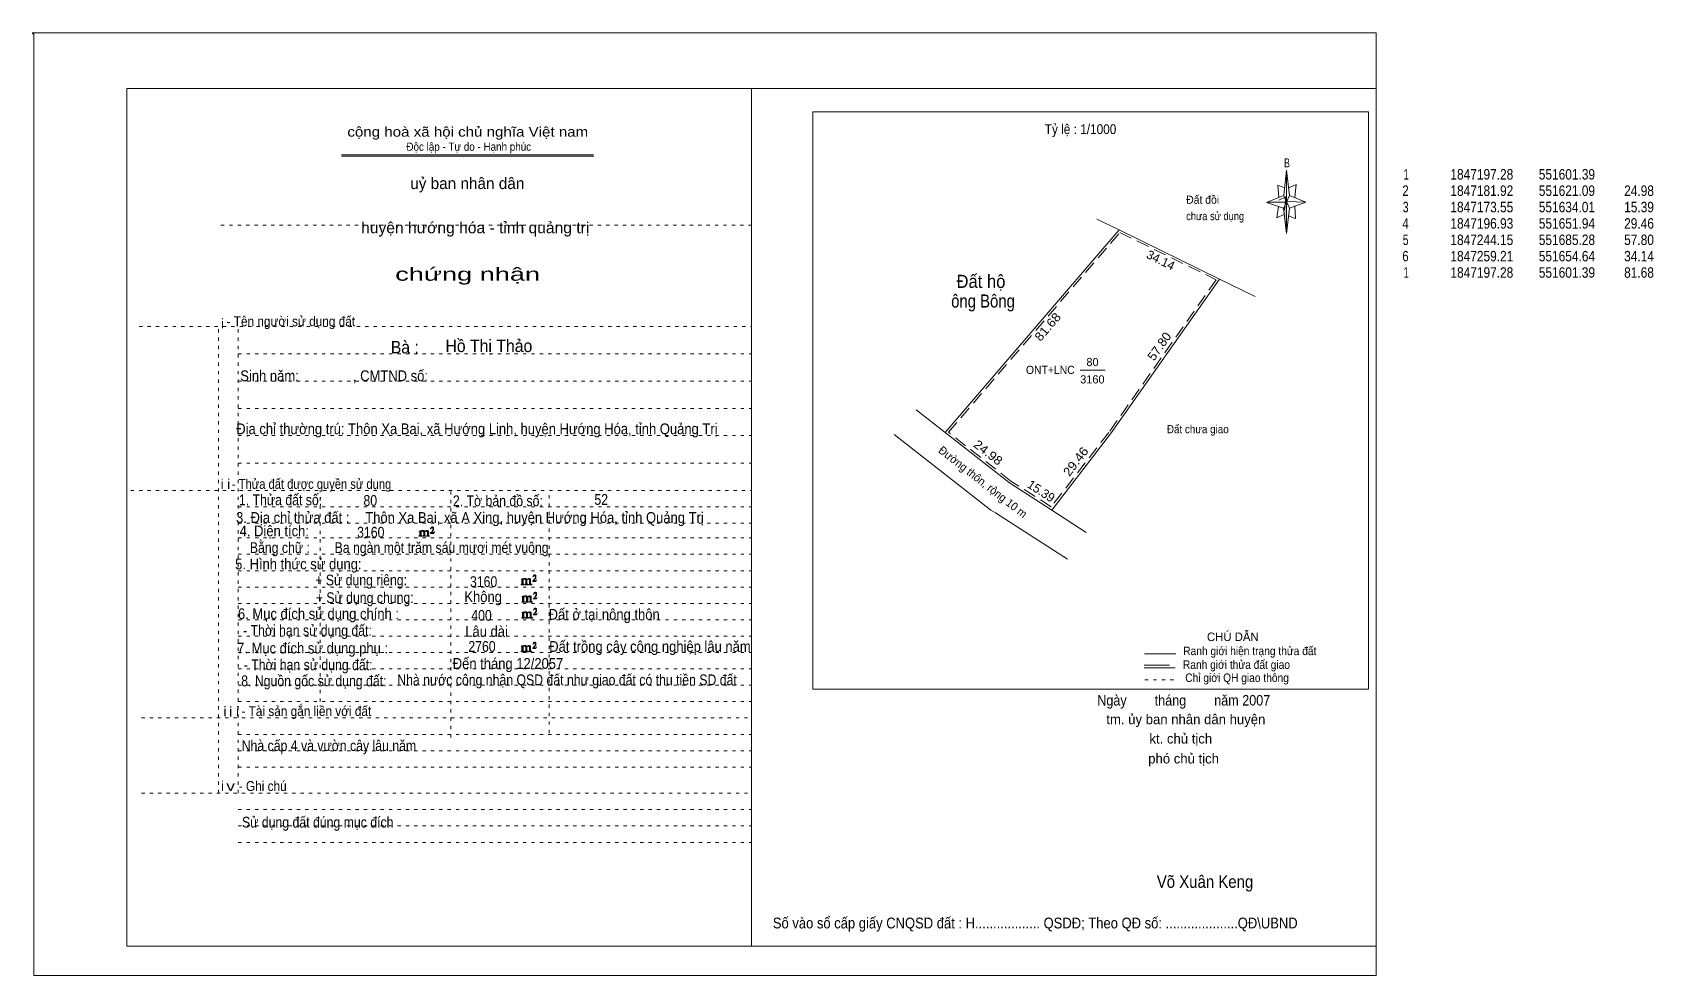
# Model space of a CAD drawing. Header units: centimetres. Extents: x -1.6 to 48, y -3.3 to 25.5.
import ezdxf
from ezdxf.enums import TextEntityAlignment as Align

# ---------------------------------------------------------------- set-up
doc = ezdxf.new("R2010")
doc.units = ezdxf.units.CM
doc.header["$LTSCALE"] = 0.13
for name, pattern in [('DOTTED', [1.5, 0.3, -1.2]), ('LONG_DASHED', [7.5, 6, -1.5]), ('MEDIUM_DASHED', [4.5, 3, -1.5])]:
    doc.linetypes.add(name, pattern=pattern)
for name, color, linetype, lineweight in [('1', 7, 'DOTTED', 13), ('10', 7, 'Continuous', 13), ('13', 7, 'Continuous', 13), ('4', 7, 'Continuous', 13), ('5', 7, 'Continuous', 13), ('50', 7, 'Continuous', 13)]:
    doc.layers.add(name, color=color, linetype=linetype, lineweight=lineweight)
doc.layers.add('25', color=7, linetype='Continuous')
doc.layers.add('30', color=7, linetype='Continuous')

msp = doc.modelspace()

# ---------------------------------------------------------------- hatches: boundary and pattern name
at = {"layer": '5'}
msp.add_hatch(color=256, dxfattribs=at).paths.add_polyline_path([(36.77, 20.31), (36.77, 19.35), (36.67, 20.13)])
at = {"layer": '50'}
for points in [[(10.27, 10.13), (10.27, 10.12), (10.27, 10.11), (10.25, 10.11), (10.24, 10.11), (10.24, 10.1), (10.33, 10.1), (10.33, 10.11), (10.32, 10.11), (10.31, 10.11), (10.31, 10.12), (10.31, 10.13), (10.31, 10.24), (10.31, 10.25), (10.32, 10.26), (10.34, 10.26), (10.35, 10.26), (10.36, 10.26), (10.37, 10.25), (10.39, 10.22), (10.39, 10.13), (10.37, 10.12), (10.37, 10.11), (10.36, 10.11), (10.35, 10.11), (10.35, 10.1), (10.44, 10.1), (10.44, 10.11), (10.43, 10.11), (10.42, 10.11), (10.42, 10.12), (10.42, 10.13), (10.42, 10.24), (10.44, 10.26), (10.45, 10.26), (10.46, 10.26), (10.49, 10.26), (10.49, 10.25), (10.5, 10.24), (10.5, 10.22), (10.5, 10.13), (10.5, 10.12), (10.49, 10.11), (10.49, 10.11), (10.47, 10.11), (10.47, 10.1), (10.56, 10.1), (10.56, 10.11), (10.55, 10.11), (10.54, 10.11), (10.53, 10.12), (10.53, 10.13), (10.53, 10.2), (10.53, 10.25), (10.53, 10.26), (10.52, 10.27), (10.5, 10.28), (10.47, 10.28), (10.46, 10.28), (10.44, 10.27), (10.41, 10.25), (10.41, 10.26), (10.4, 10.28), (10.39, 10.28), (10.37, 10.28), (10.35, 10.28), (10.34, 10.28), (10.32, 10.26), (10.31, 10.26), (10.31, 10.25), (10.31, 10.25), (10.31, 10.26), (10.31, 10.28), (10.24, 10.26), (10.24, 10.26), (10.25, 10.26), (10.27, 10.25), (10.27, 10.24), (10.27, 10.23)], [(10.69, 10.19), (10.72, 10.24), (10.72, 10.24), (10.71, 10.22), (10.69, 10.22), (10.68, 10.22), (10.63, 10.22), (10.66, 10.26), (10.67, 10.27), (10.69, 10.28), (10.69, 10.3), (10.69, 10.32), (10.69, 10.34), (10.69, 10.35), (10.69, 10.37), (10.68, 10.38), (10.67, 10.38), (10.66, 10.39), (10.65, 10.39), (10.63, 10.38), (10.63, 10.38), (10.62, 10.37), (10.61, 10.35), (10.59, 10.33), (10.61, 10.33), (10.61, 10.35), (10.62, 10.35), (10.63, 10.36), (10.65, 10.36), (10.66, 10.36), (10.67, 10.35), (10.68, 10.35), (10.68, 10.32), (10.68, 10.3), (10.66, 10.28), (10.66, 10.26), (10.65, 10.25), (10.59, 10.2), (10.59, 10.19)], [(13.39, 8.66), (13.39, 8.65), (13.39, 8.64), (13.38, 8.64), (13.37, 8.64), (13.37, 8.62), (13.45, 8.62), (13.45, 8.64), (13.44, 8.64), (13.43, 8.64), (13.43, 8.65), (13.43, 8.66), (13.43, 8.77), (13.43, 8.78), (13.44, 8.79), (13.47, 8.79), (13.48, 8.79), (13.49, 8.79), (13.5, 8.78), (13.51, 8.74), (13.51, 8.66), (13.5, 8.65), (13.5, 8.64), (13.49, 8.64), (13.48, 8.64), (13.48, 8.62), (13.57, 8.62), (13.57, 8.64), (13.55, 8.64), (13.54, 8.64), (13.54, 8.65), (13.54, 8.66), (13.54, 8.77), (13.57, 8.79), (13.58, 8.79), (13.59, 8.79), (13.61, 8.79), (13.61, 8.78), (13.62, 8.77), (13.62, 8.74), (13.62, 8.66), (13.62, 8.65), (13.61, 8.64), (13.61, 8.64), (13.6, 8.64), (13.6, 8.62), (13.69, 8.62), (13.69, 8.64), (13.67, 8.64), (13.66, 8.64), (13.65, 8.65), (13.65, 8.66), (13.65, 8.73), (13.65, 8.78), (13.65, 8.79), (13.64, 8.8), (13.62, 8.81), (13.6, 8.81), (13.59, 8.81), (13.57, 8.8), (13.53, 8.78), (13.53, 8.79), (13.52, 8.81), (13.51, 8.81), (13.5, 8.81), (13.48, 8.81), (13.47, 8.81), (13.44, 8.79), (13.43, 8.79), (13.43, 8.78), (13.43, 8.78), (13.43, 8.79), (13.43, 8.81), (13.37, 8.79), (13.37, 8.79), (13.38, 8.79), (13.39, 8.78), (13.39, 8.77), (13.39, 8.76)], [(13.82, 8.72), (13.84, 8.77), (13.84, 8.77), (13.83, 8.74), (13.82, 8.74), (13.81, 8.74), (13.75, 8.74), (13.79, 8.79), (13.8, 8.8), (13.82, 8.81), (13.82, 8.83), (13.82, 8.84), (13.82, 8.87), (13.82, 8.88), (13.82, 8.9), (13.81, 8.91), (13.8, 8.91), (13.79, 8.92), (13.77, 8.92), (13.75, 8.91), (13.75, 8.91), (13.74, 8.9), (13.73, 8.88), (13.72, 8.86), (13.73, 8.86), (13.73, 8.88), (13.74, 8.88), (13.75, 8.89), (13.77, 8.89), (13.79, 8.89), (13.8, 8.88), (13.81, 8.88), (13.81, 8.84), (13.81, 8.83), (13.79, 8.81), (13.79, 8.79), (13.77, 8.78), (13.72, 8.73), (13.72, 8.72)], [(13.41, 8.12), (13.41, 8.11), (13.41, 8.1), (13.4, 8.1), (13.39, 8.1), (13.39, 8.09), (13.48, 8.09), (13.48, 8.1), (13.47, 8.1), (13.45, 8.1), (13.45, 8.11), (13.45, 8.12), (13.45, 8.23), (13.45, 8.24), (13.47, 8.26), (13.49, 8.26), (13.5, 8.26), (13.51, 8.26), (13.52, 8.24), (13.53, 8.21), (13.53, 8.12), (13.52, 8.11), (13.52, 8.1), (13.51, 8.1), (13.5, 8.1), (13.5, 8.09), (13.59, 8.09), (13.59, 8.1), (13.58, 8.1), (13.57, 8.1), (13.57, 8.11), (13.57, 8.12), (13.57, 8.23), (13.59, 8.26), (13.6, 8.26), (13.61, 8.26), (13.63, 8.26), (13.63, 8.24), (13.64, 8.23), (13.64, 8.21), (13.64, 8.12), (13.64, 8.11), (13.63, 8.1), (13.63, 8.1), (13.62, 8.1), (13.62, 8.09), (13.71, 8.09), (13.71, 8.1), (13.7, 8.1), (13.69, 8.1), (13.67, 8.11), (13.67, 8.12), (13.67, 8.2), (13.67, 8.24), (13.67, 8.26), (13.66, 8.27), (13.64, 8.28), (13.62, 8.28), (13.61, 8.28), (13.59, 8.27), (13.55, 8.24), (13.55, 8.26), (13.54, 8.28), (13.53, 8.28), (13.52, 8.28), (13.5, 8.28), (13.49, 8.28), (13.47, 8.26), (13.45, 8.26), (13.45, 8.24), (13.45, 8.24), (13.45, 8.26), (13.45, 8.28), (13.39, 8.26), (13.39, 8.26), (13.4, 8.26), (13.41, 8.24), (13.41, 8.23), (13.41, 8.22)], [(13.84, 8.19), (13.86, 8.23), (13.86, 8.23), (13.85, 8.21), (13.84, 8.21), (13.83, 8.21), (13.77, 8.21), (13.81, 8.26), (13.82, 8.27), (13.84, 8.28), (13.84, 8.3), (13.84, 8.31), (13.84, 8.33), (13.84, 8.34), (13.84, 8.37), (13.83, 8.38), (13.82, 8.38), (13.81, 8.39), (13.8, 8.39), (13.77, 8.38), (13.77, 8.38), (13.76, 8.37), (13.75, 8.34), (13.74, 8.32), (13.75, 8.32), (13.75, 8.34), (13.76, 8.34), (13.77, 8.36), (13.8, 8.36), (13.81, 8.36), (13.82, 8.34), (13.83, 8.34), (13.83, 8.31), (13.83, 8.3), (13.81, 8.28), (13.81, 8.26), (13.8, 8.24), (13.74, 8.2), (13.74, 8.19)], [(13.41, 7.64), (13.41, 7.63), (13.41, 7.62), (13.4, 7.62), (13.39, 7.62), (13.39, 7.6), (13.47, 7.6), (13.47, 7.62), (13.46, 7.62), (13.45, 7.62), (13.45, 7.63), (13.45, 7.64), (13.45, 7.75), (13.45, 7.76), (13.46, 7.77), (13.49, 7.77), (13.5, 7.77), (13.51, 7.77), (13.52, 7.76), (13.53, 7.72), (13.53, 7.64), (13.52, 7.63), (13.52, 7.62), (13.51, 7.62), (13.5, 7.62), (13.5, 7.6), (13.59, 7.6), (13.59, 7.62), (13.57, 7.62), (13.56, 7.62), (13.56, 7.63), (13.56, 7.64), (13.56, 7.75), (13.59, 7.77), (13.6, 7.77), (13.61, 7.77), (13.63, 7.77), (13.63, 7.76), (13.64, 7.75), (13.64, 7.72), (13.64, 7.64), (13.64, 7.63), (13.63, 7.62), (13.63, 7.62), (13.62, 7.62), (13.62, 7.6), (13.71, 7.6), (13.71, 7.62), (13.69, 7.62), (13.68, 7.62), (13.67, 7.63), (13.67, 7.64), (13.67, 7.71), (13.67, 7.76), (13.67, 7.77), (13.66, 7.78), (13.64, 7.79), (13.62, 7.79), (13.61, 7.79), (13.59, 7.78), (13.55, 7.76), (13.55, 7.77), (13.54, 7.79), (13.53, 7.79), (13.52, 7.79), (13.5, 7.79), (13.49, 7.79), (13.46, 7.77), (13.45, 7.77), (13.45, 7.76), (13.45, 7.76), (13.45, 7.77), (13.45, 7.79), (13.39, 7.77), (13.39, 7.77), (13.4, 7.77), (13.41, 7.76), (13.41, 7.75), (13.41, 7.74)], [(13.84, 7.7), (13.86, 7.75), (13.86, 7.75), (13.85, 7.72), (13.84, 7.72), (13.83, 7.72), (13.77, 7.72), (13.81, 7.77), (13.82, 7.78), (13.84, 7.79), (13.84, 7.81), (13.84, 7.82), (13.84, 7.85), (13.84, 7.86), (13.84, 7.88), (13.83, 7.89), (13.82, 7.89), (13.81, 7.9), (13.79, 7.9), (13.77, 7.89), (13.77, 7.89), (13.76, 7.88), (13.75, 7.86), (13.74, 7.84), (13.75, 7.84), (13.75, 7.86), (13.76, 7.86), (13.77, 7.87), (13.79, 7.87), (13.81, 7.87), (13.82, 7.86), (13.83, 7.86), (13.83, 7.82), (13.83, 7.81), (13.81, 7.79), (13.81, 7.77), (13.79, 7.76), (13.74, 7.71), (13.74, 7.7)], [(13.39, 6.61), (13.39, 6.6), (13.39, 6.59), (13.38, 6.59), (13.37, 6.59), (13.37, 6.57), (13.45, 6.57), (13.45, 6.59), (13.44, 6.59), (13.43, 6.59), (13.43, 6.6), (13.43, 6.61), (13.43, 6.72), (13.43, 6.73), (13.44, 6.74), (13.47, 6.74), (13.48, 6.74), (13.49, 6.74), (13.5, 6.73), (13.51, 6.69), (13.51, 6.61), (13.5, 6.6), (13.5, 6.59), (13.49, 6.59), (13.48, 6.59), (13.48, 6.57), (13.57, 6.57), (13.57, 6.59), (13.55, 6.59), (13.54, 6.59), (13.54, 6.6), (13.54, 6.61), (13.54, 6.72), (13.57, 6.74), (13.58, 6.74), (13.59, 6.74), (13.61, 6.74), (13.61, 6.73), (13.62, 6.72), (13.62, 6.69), (13.62, 6.61), (13.62, 6.6), (13.61, 6.59), (13.61, 6.59), (13.6, 6.59), (13.6, 6.57), (13.69, 6.57), (13.69, 6.59), (13.67, 6.59), (13.66, 6.59), (13.65, 6.6), (13.65, 6.61), (13.65, 6.68), (13.65, 6.73), (13.65, 6.74), (13.64, 6.75), (13.62, 6.76), (13.6, 6.76), (13.59, 6.76), (13.57, 6.75), (13.53, 6.73), (13.53, 6.74), (13.52, 6.76), (13.51, 6.76), (13.5, 6.76), (13.48, 6.76), (13.47, 6.76), (13.44, 6.74), (13.43, 6.74), (13.43, 6.73), (13.43, 6.73), (13.43, 6.74), (13.43, 6.76), (13.37, 6.74), (13.37, 6.74), (13.38, 6.74), (13.39, 6.73), (13.39, 6.72), (13.39, 6.71)], [(13.82, 6.67), (13.84, 6.72), (13.84, 6.72), (13.83, 6.69), (13.82, 6.69), (13.81, 6.69), (13.75, 6.69), (13.79, 6.74), (13.8, 6.75), (13.82, 6.76), (13.82, 6.78), (13.82, 6.79), (13.82, 6.82), (13.82, 6.83), (13.82, 6.85), (13.81, 6.86), (13.8, 6.86), (13.79, 6.87), (13.77, 6.87), (13.75, 6.86), (13.75, 6.86), (13.74, 6.85), (13.73, 6.83), (13.72, 6.81), (13.73, 6.81), (13.73, 6.83), (13.74, 6.83), (13.75, 6.84), (13.77, 6.84), (13.79, 6.84), (13.8, 6.83), (13.81, 6.83), (13.81, 6.79), (13.81, 6.78), (13.79, 6.76), (13.79, 6.74), (13.77, 6.73), (13.72, 6.68), (13.72, 6.67)]]:
    msp.add_hatch(color=256, dxfattribs=at).paths.add_polyline_path(points)

# ---------------------------------------------------------------- linework, layer by layer
at = {"layer": '1', "linetype": 'Continuous'}
for p, q in [((1.31, -2.42), (1.31, 23.78)), ((1.31, 23.78), (39.51, 23.78)), ((20.41, -2.42), (20.41, 23.78)), ((39.51, -2.42), (39.51, 23.78)), ((7.87, 21.76), (15.58, 21.76)), ((7.87, 21.71), (15.59, 21.71)), ((36.67, 20.13), (36.16, 20.3)), ((1.31, -2.42), (39.51, -2.42))]:
    msp.add_line(p, q, dxfattribs=at)
at = {"layer": '1'}
for p, q in [((4.19, 19.61), (20.41, 19.61)), ((1.69, 16.51), (20.41, 16.51)), ((4.11, 2.25), (4.11, 16.51)), ((4.72, 2.25), (4.72, 16.51)), ((4.72, 15.68), (20.41, 15.68)), ((4.72, 14.84), (20.41, 14.84)), ((4.72, 14.01), (20.41, 14.01)), ((4.72, 13.18), (20.41, 13.18)), ((4.72, 12.34), (20.41, 12.34)), ((1.43, 11.5), (20.41, 11.5)), ((7.22, 5.05), (7.22, 11.5)), ((11.22, 3.95), (11.22, 11.5)), ((14.22, 4.09), (14.22, 11.5)), ((4.72, 11), (20.41, 11)), ((4.72, 10.5), (20.41, 10.5)), ((4.72, 10.05), (20.41, 10.05)), ((4.72, 9.55), (20.41, 9.55)), ((4.72, 9.05), (20.41, 9.05)), ((4.72, 8.55), (20.41, 8.55)), ((4.72, 8.05), (20.41, 8.05)), ((4.72, 7.55), (20.41, 7.55)), ((4.72, 7.05), (20.41, 7.05)), ((4.72, 6.55), (20.41, 6.55)), ((4.72, 6.05), (20.41, 6.05)), ((4.72, 5.55), (20.41, 5.55)), ((4.72, 5.05), (20.41, 5.05)), ((1.76, 4.55), (20.41, 4.55)), ((4.72, 4.05), (20.41, 4.05)), ((4.72, 3.55), (20.41, 3.55)), ((4.72, 3.05), (20.41, 3.05)), ((1.76, 2.25), (20.41, 2.25)), ((4.72, 1.75), (20.41, 1.75)), ((4.72, 1.25), (20.41, 1.25)), ((4.72, 0.75), (20.41, 0.75))]:
    msp.add_line(p, q, dxfattribs=at)
at = {"layer": '1', "linetype": 'Continuous'}
msp.add_lwpolyline([(-1.53, -3.32), (39.51, -3.32), (39.51, 25.48), (-1.53, 25.48)], close=True, dxfattribs=at)
msp.add_lwpolyline([(36.68, 19.93), (36.47, 19.83), (36.52, 20.18)], dxfattribs=at)
at = {"layer": '10'}
for p, q in [((31.65, 19.46), (30.97, 19.79)), ((35.81, 17.43), (34.72, 17.96)), ((26.33, 13.27), (25.44, 13.96)), ((27.87, 10.82), (30.07, 9.4)), ((30.64, 10.22), (29.59, 10.9))]:
    msp.add_line(p, q, dxfattribs=at)
for points in [[(29.59, 10.9), (28.3, 11.73), (26.33, 13.27), (31.65, 19.46), (34.72, 17.96)], [(34.72, 17.96), (31.39, 13.23), (29.59, 10.9)], [(24.77, 13.21), (27.73, 10.9), (27.87, 10.82)]]:
    msp.add_lwpolyline(points, dxfattribs=at)
at = {"layer": '10', "linetype": 'MEDIUM_DASHED'}
for points in [[(29.57, 11), (28.34, 11.79), (26.43, 13.28), (31.67, 19.38), (34.62, 17.94)], [(34.62, 17.94), (31.33, 13.27), (29.57, 11)]]:
    msp.add_lwpolyline(points, dxfattribs=at)
at = {"layer": '13'}
msp.add_line((30.46, 15.18), (31.22, 15.18), dxfattribs=at)
at = {"layer": '4'}
for p, q in [((32.43, 6.51), (33.38, 6.51)), ((32.41, 6.08), (33.36, 6.08))]:
    msp.add_line(p, q, dxfattribs=at)
at = {"layer": '4', "linetype": 'LONG_DASHED'}
msp.add_line((32.41, 6.16), (33.36, 6.16), dxfattribs=at)
at = {"layer": '4', "linetype": 'DOTTED'}
msp.add_line((32.44, 5.72), (33.43, 5.72), dxfattribs=at)
at = {"layer": '4'}
msp.add_lwpolyline([(22.28, 23.07), (39.27, 23.07), (39.27, 5.43), (22.28, 5.43)], close=True, dxfattribs=at)
msp.add_circle((-1.55, 25.47), 0.025, dxfattribs=at)
at = {"layer": '5'}
for p, q in [((36.68, 20.51), (36.77, 21.29)), ((36.86, 20.51), (37.36, 20.31)), ((36.86, 20.13), (36.77, 19.35)), ((37.04, 19.81), (36.83, 19.89)), ((37.02, 20.19), (37.04, 19.81))]:
    msp.add_line(p, q, dxfattribs=at)
for points in [[(36.71, 20.75), (36.5, 20.83), (36.53, 20.45)], [(36.84, 20.75), (37.06, 20.85), (37.02, 20.45)], [(36.77, 20.31), (36.68, 20.51), (36.18, 20.31)], [(36.53, 20.37), (36.75, 20.47), (36.71, 20.07)], [(36.77, 20.31), (36.86, 20.13), (37.36, 20.31)]]:
    msp.add_lwpolyline(points, dxfattribs=at)
for points in [[(36.77, 21.29), (36.86, 20.51), (36.77, 20.31)], [(36.77, 20.31), (36.18, 20.31), (36.68, 20.51), (36.86, 20.13), (37.36, 20.31), (36.77, 20.33)], [(36.77, 20.31), (36.77, 19.35), (36.67, 20.13)]]:
    msp.add_lwpolyline(points, close=True, dxfattribs=at)
at = {"layer": '50'}
for points in [[(10.27, 10.13), (10.27, 10.12), (10.27, 10.11), (10.25, 10.11), (10.24, 10.11), (10.24, 10.1), (10.33, 10.1), (10.33, 10.11), (10.32, 10.11), (10.31, 10.11), (10.31, 10.12), (10.31, 10.13), (10.31, 10.24), (10.31, 10.25), (10.32, 10.26), (10.34, 10.26), (10.35, 10.26), (10.36, 10.26), (10.37, 10.25), (10.39, 10.22), (10.39, 10.13), (10.37, 10.12), (10.37, 10.11), (10.36, 10.11), (10.35, 10.11), (10.35, 10.1), (10.44, 10.1), (10.44, 10.11), (10.43, 10.11), (10.42, 10.11), (10.42, 10.12), (10.42, 10.13), (10.42, 10.24), (10.44, 10.26), (10.45, 10.26), (10.46, 10.26), (10.49, 10.26), (10.49, 10.25), (10.5, 10.24), (10.5, 10.22), (10.5, 10.13), (10.5, 10.12), (10.49, 10.11), (10.49, 10.11), (10.47, 10.11), (10.47, 10.1), (10.56, 10.1), (10.56, 10.11), (10.55, 10.11), (10.54, 10.11), (10.53, 10.12), (10.53, 10.13), (10.53, 10.2), (10.53, 10.25), (10.53, 10.26), (10.52, 10.27), (10.5, 10.28), (10.47, 10.28), (10.46, 10.28), (10.44, 10.27), (10.41, 10.25), (10.41, 10.26), (10.4, 10.28), (10.39, 10.28), (10.37, 10.28), (10.35, 10.28), (10.34, 10.28), (10.32, 10.26), (10.31, 10.26), (10.31, 10.25), (10.31, 10.25), (10.31, 10.26), (10.31, 10.28), (10.24, 10.26), (10.24, 10.26), (10.25, 10.26), (10.27, 10.25), (10.27, 10.24), (10.27, 10.23)], [(10.69, 10.19), (10.72, 10.24), (10.72, 10.24), (10.71, 10.22), (10.69, 10.22), (10.68, 10.22), (10.63, 10.22), (10.66, 10.26), (10.67, 10.27), (10.69, 10.28), (10.69, 10.3), (10.69, 10.32), (10.69, 10.34), (10.69, 10.35), (10.69, 10.37), (10.68, 10.38), (10.67, 10.38), (10.66, 10.39), (10.65, 10.39), (10.63, 10.38), (10.63, 10.38), (10.62, 10.37), (10.61, 10.35), (10.59, 10.33), (10.61, 10.33), (10.61, 10.35), (10.62, 10.35), (10.63, 10.36), (10.65, 10.36), (10.66, 10.36), (10.67, 10.35), (10.68, 10.35), (10.68, 10.32), (10.68, 10.3), (10.66, 10.28), (10.66, 10.26), (10.65, 10.25), (10.59, 10.2), (10.59, 10.19)], [(13.39, 8.66), (13.39, 8.65), (13.39, 8.64), (13.38, 8.64), (13.37, 8.64), (13.37, 8.62), (13.45, 8.62), (13.45, 8.64), (13.44, 8.64), (13.43, 8.64), (13.43, 8.65), (13.43, 8.66), (13.43, 8.77), (13.43, 8.78), (13.44, 8.79), (13.47, 8.79), (13.48, 8.79), (13.49, 8.79), (13.5, 8.78), (13.51, 8.74), (13.51, 8.66), (13.5, 8.65), (13.5, 8.64), (13.49, 8.64), (13.48, 8.64), (13.48, 8.62), (13.57, 8.62), (13.57, 8.64), (13.55, 8.64), (13.54, 8.64), (13.54, 8.65), (13.54, 8.66), (13.54, 8.77), (13.57, 8.79), (13.58, 8.79), (13.59, 8.79), (13.61, 8.79), (13.61, 8.78), (13.62, 8.77), (13.62, 8.74), (13.62, 8.66), (13.62, 8.65), (13.61, 8.64), (13.61, 8.64), (13.6, 8.64), (13.6, 8.62), (13.69, 8.62), (13.69, 8.64), (13.67, 8.64), (13.66, 8.64), (13.65, 8.65), (13.65, 8.66), (13.65, 8.73), (13.65, 8.78), (13.65, 8.79), (13.64, 8.8), (13.62, 8.81), (13.6, 8.81), (13.59, 8.81), (13.57, 8.8), (13.53, 8.78), (13.53, 8.79), (13.52, 8.81), (13.51, 8.81), (13.5, 8.81), (13.48, 8.81), (13.47, 8.81), (13.44, 8.79), (13.43, 8.79), (13.43, 8.78), (13.43, 8.78), (13.43, 8.79), (13.43, 8.81), (13.37, 8.79), (13.37, 8.79), (13.38, 8.79), (13.39, 8.78), (13.39, 8.77), (13.39, 8.76)], [(13.82, 8.72), (13.84, 8.77), (13.84, 8.77), (13.83, 8.74), (13.82, 8.74), (13.81, 8.74), (13.75, 8.74), (13.79, 8.79), (13.8, 8.8), (13.82, 8.81), (13.82, 8.83), (13.82, 8.84), (13.82, 8.87), (13.82, 8.88), (13.82, 8.9), (13.81, 8.91), (13.8, 8.91), (13.79, 8.92), (13.77, 8.92), (13.75, 8.91), (13.75, 8.91), (13.74, 8.9), (13.73, 8.88), (13.72, 8.86), (13.73, 8.86), (13.73, 8.88), (13.74, 8.88), (13.75, 8.89), (13.77, 8.89), (13.79, 8.89), (13.8, 8.88), (13.81, 8.88), (13.81, 8.84), (13.81, 8.83), (13.79, 8.81), (13.79, 8.79), (13.77, 8.78), (13.72, 8.73), (13.72, 8.72)], [(13.41, 8.12), (13.41, 8.11), (13.41, 8.1), (13.4, 8.1), (13.39, 8.1), (13.39, 8.09), (13.48, 8.09), (13.48, 8.1), (13.47, 8.1), (13.45, 8.1), (13.45, 8.11), (13.45, 8.12), (13.45, 8.23), (13.45, 8.24), (13.47, 8.26), (13.49, 8.26), (13.5, 8.26), (13.51, 8.26), (13.52, 8.24), (13.53, 8.21), (13.53, 8.12), (13.52, 8.11), (13.52, 8.1), (13.51, 8.1), (13.5, 8.1), (13.5, 8.09), (13.59, 8.09), (13.59, 8.1), (13.58, 8.1), (13.57, 8.1), (13.57, 8.11), (13.57, 8.12), (13.57, 8.23), (13.59, 8.26), (13.6, 8.26), (13.61, 8.26), (13.63, 8.26), (13.63, 8.24), (13.64, 8.23), (13.64, 8.21), (13.64, 8.12), (13.64, 8.11), (13.63, 8.1), (13.63, 8.1), (13.62, 8.1), (13.62, 8.09), (13.71, 8.09), (13.71, 8.1), (13.7, 8.1), (13.69, 8.1), (13.67, 8.11), (13.67, 8.12), (13.67, 8.2), (13.67, 8.24), (13.67, 8.26), (13.66, 8.27), (13.64, 8.28), (13.62, 8.28), (13.61, 8.28), (13.59, 8.27), (13.55, 8.24), (13.55, 8.26), (13.54, 8.28), (13.53, 8.28), (13.52, 8.28), (13.5, 8.28), (13.49, 8.28), (13.47, 8.26), (13.45, 8.26), (13.45, 8.24), (13.45, 8.24), (13.45, 8.26), (13.45, 8.28), (13.39, 8.26), (13.39, 8.26), (13.4, 8.26), (13.41, 8.24), (13.41, 8.23), (13.41, 8.22)], [(13.84, 8.19), (13.86, 8.23), (13.86, 8.23), (13.85, 8.21), (13.84, 8.21), (13.83, 8.21), (13.77, 8.21), (13.81, 8.26), (13.82, 8.27), (13.84, 8.28), (13.84, 8.3), (13.84, 8.31), (13.84, 8.33), (13.84, 8.34), (13.84, 8.37), (13.83, 8.38), (13.82, 8.38), (13.81, 8.39), (13.8, 8.39), (13.77, 8.38), (13.77, 8.38), (13.76, 8.37), (13.75, 8.34), (13.74, 8.32), (13.75, 8.32), (13.75, 8.34), (13.76, 8.34), (13.77, 8.36), (13.8, 8.36), (13.81, 8.36), (13.82, 8.34), (13.83, 8.34), (13.83, 8.31), (13.83, 8.3), (13.81, 8.28), (13.81, 8.26), (13.8, 8.24), (13.74, 8.2), (13.74, 8.19)], [(13.41, 7.64), (13.41, 7.63), (13.41, 7.62), (13.4, 7.62), (13.39, 7.62), (13.39, 7.6), (13.47, 7.6), (13.47, 7.62), (13.46, 7.62), (13.45, 7.62), (13.45, 7.63), (13.45, 7.64), (13.45, 7.75), (13.45, 7.76), (13.46, 7.77), (13.49, 7.77), (13.5, 7.77), (13.51, 7.77), (13.52, 7.76), (13.53, 7.72), (13.53, 7.64), (13.52, 7.63), (13.52, 7.62), (13.51, 7.62), (13.5, 7.62), (13.5, 7.6), (13.59, 7.6), (13.59, 7.62), (13.57, 7.62), (13.56, 7.62), (13.56, 7.63), (13.56, 7.64), (13.56, 7.75), (13.59, 7.77), (13.6, 7.77), (13.61, 7.77), (13.63, 7.77), (13.63, 7.76), (13.64, 7.75), (13.64, 7.72), (13.64, 7.64), (13.64, 7.63), (13.63, 7.62), (13.63, 7.62), (13.62, 7.62), (13.62, 7.6), (13.71, 7.6), (13.71, 7.62), (13.69, 7.62), (13.68, 7.62), (13.67, 7.63), (13.67, 7.64), (13.67, 7.71), (13.67, 7.76), (13.67, 7.77), (13.66, 7.78), (13.64, 7.79), (13.62, 7.79), (13.61, 7.79), (13.59, 7.78), (13.55, 7.76), (13.55, 7.77), (13.54, 7.79), (13.53, 7.79), (13.52, 7.79), (13.5, 7.79), (13.49, 7.79), (13.46, 7.77), (13.45, 7.77), (13.45, 7.76), (13.45, 7.76), (13.45, 7.77), (13.45, 7.79), (13.39, 7.77), (13.39, 7.77), (13.4, 7.77), (13.41, 7.76), (13.41, 7.75), (13.41, 7.74)], [(13.84, 7.7), (13.86, 7.75), (13.86, 7.75), (13.85, 7.72), (13.84, 7.72), (13.83, 7.72), (13.77, 7.72), (13.81, 7.77), (13.82, 7.78), (13.84, 7.79), (13.84, 7.81), (13.84, 7.82), (13.84, 7.85), (13.84, 7.86), (13.84, 7.88), (13.83, 7.89), (13.82, 7.89), (13.81, 7.9), (13.79, 7.9), (13.77, 7.89), (13.77, 7.89), (13.76, 7.88), (13.75, 7.86), (13.74, 7.84), (13.75, 7.84), (13.75, 7.86), (13.76, 7.86), (13.77, 7.87), (13.79, 7.87), (13.81, 7.87), (13.82, 7.86), (13.83, 7.86), (13.83, 7.82), (13.83, 7.81), (13.81, 7.79), (13.81, 7.77), (13.79, 7.76), (13.74, 7.71), (13.74, 7.7)], [(13.39, 6.61), (13.39, 6.6), (13.39, 6.59), (13.38, 6.59), (13.37, 6.59), (13.37, 6.57), (13.45, 6.57), (13.45, 6.59), (13.44, 6.59), (13.43, 6.59), (13.43, 6.6), (13.43, 6.61), (13.43, 6.72), (13.43, 6.73), (13.44, 6.74), (13.47, 6.74), (13.48, 6.74), (13.49, 6.74), (13.5, 6.73), (13.51, 6.69), (13.51, 6.61), (13.5, 6.6), (13.5, 6.59), (13.49, 6.59), (13.48, 6.59), (13.48, 6.57), (13.57, 6.57), (13.57, 6.59), (13.55, 6.59), (13.54, 6.59), (13.54, 6.6), (13.54, 6.61), (13.54, 6.72), (13.57, 6.74), (13.58, 6.74), (13.59, 6.74), (13.61, 6.74), (13.61, 6.73), (13.62, 6.72), (13.62, 6.69), (13.62, 6.61), (13.62, 6.6), (13.61, 6.59), (13.61, 6.59), (13.6, 6.59), (13.6, 6.57), (13.69, 6.57), (13.69, 6.59), (13.67, 6.59), (13.66, 6.59), (13.65, 6.6), (13.65, 6.61), (13.65, 6.68), (13.65, 6.73), (13.65, 6.74), (13.64, 6.75), (13.62, 6.76), (13.6, 6.76), (13.59, 6.76), (13.57, 6.75), (13.53, 6.73), (13.53, 6.74), (13.52, 6.76), (13.51, 6.76), (13.5, 6.76), (13.48, 6.76), (13.47, 6.76), (13.44, 6.74), (13.43, 6.74), (13.43, 6.73), (13.43, 6.73), (13.43, 6.74), (13.43, 6.76), (13.37, 6.74), (13.37, 6.74), (13.38, 6.74), (13.39, 6.73), (13.39, 6.72), (13.39, 6.71)], [(13.82, 6.67), (13.84, 6.72), (13.84, 6.72), (13.83, 6.69), (13.82, 6.69), (13.81, 6.69), (13.75, 6.69), (13.79, 6.74), (13.8, 6.75), (13.82, 6.76), (13.82, 6.78), (13.82, 6.79), (13.82, 6.82), (13.82, 6.83), (13.82, 6.85), (13.81, 6.86), (13.8, 6.86), (13.79, 6.87), (13.77, 6.87), (13.75, 6.86), (13.75, 6.86), (13.74, 6.85), (13.73, 6.83), (13.72, 6.81), (13.73, 6.81), (13.73, 6.83), (13.74, 6.83), (13.75, 6.84), (13.77, 6.84), (13.79, 6.84), (13.8, 6.83), (13.81, 6.83), (13.81, 6.79), (13.81, 6.78), (13.79, 6.76), (13.79, 6.74), (13.77, 6.73), (13.72, 6.68), (13.72, 6.67)]]:
    msp.add_lwpolyline(points, close=True, dxfattribs=at)

# ---------------------------------------------------------------- texts
at = {"layer": '1'}
for s, height, width, p in [('cộng hoà xã hội chủ nghĩa Việt nam', 0.3, 1.15, (11.735, 22.31)), ('Độc lập - Tự do - Hạnh phúc', 0.25, 0.9, (11.765, 21.88)), ('chứng nhận', 0.4, 1.55, (11.73, 17.91)), ('- Tên người sử dụng đất', 0.3, 0.9, (6.325, 16.52)), ('- Thửa đất được quyền sử dụng', 0.3, 0.85, (6.96, 11.55)), ('- Tài sản gắn liền với đất ', 0.3, 0.9, (6.85, 4.61)), ('v', 0.3, 1.3, (4.485, 2.32)), ('- Ghi chú', 0.3, 0.9, (5.465, 2.32))]:
    msp.add_text(s, height=height, dxfattribs=dict(at, width=width)).set_placement(p, align=Align.CENTER)
for s, height, p in [('uỷ ban nhân dân', 0.35, (11.72, 20.71)), ('i', 0.3, (4.235, 16.45)), ('i', 0.3, (4.225, 11.55)), ('i', 0.3, (4.425, 11.55)), ('i', 0.3, (4.315, 4.6)), ('i', 0.3, (4.485, 4.59)), ('i', 0.3, (4.695, 4.6)), ('i', 0.3, (4.235, 2.32))]:
    msp.add_text(s, height=height, dxfattribs=at).set_placement(p, align=Align.CENTER)
at = {"layer": '10', "width": 0.9}
for s, height, p in [('Tỷ lệ : 1/1000', 0.3, (30.47, 22.39)), ('Đất chưa giao', 0.25, (34.055, 13.25)), ('Võ Xuân Keng', 0.38, (34.275, -0.64))]:
    msp.add_text(s, height=height, dxfattribs=at).set_placement(p, align=Align.CENTER)
at = {"layer": '10'}
for s, width, p in [('Đất đồi', 0.95, (33.7, 20.26)), ('chưa sử dụng', 0.85, (33.7, 19.76))]:
    msp.add_text(s, height=0.25, dxfattribs=dict(at, width=width)).set_placement(p)
at = {"layer": '10', "width": 0.95}
msp.add_text('Đường thôn, rộng 10 m', height=0.2499, rotation=322.031, dxfattribs=at).set_placement((27.408, 11.662), align=Align.CENTER)
at = {"layer": '13'}
for s, p in [('80', (30.65, 15.3)), ('3160', (30.46, 14.77))]:
    msp.add_text(s, height=0.25, dxfattribs=at).set_placement(p)
at = {"layer": '13', "width": 0.95}
msp.add_text('ONT+LNC ', height=0.25, dxfattribs=at).set_placement((30.38, 15.06), align=Align.RIGHT)
at = {"layer": '25'}
for s, width, p in [('Đất hộ', 0.95, (27.425, 17.69)), (' ông Bông', 0.85, (27.425, 17.09))]:
    msp.add_text(s, height=0.4, dxfattribs=dict(at, width=width)).set_placement(p, align=Align.CENTER)
at = {"layer": '30'}
for s, width, p in [('1', 0.65, (40.5, 21)), ('1847197.28', 0.85, (43.7, 21)), ('551601.39', 0.85, (46.2, 21)), ('551601.39', 0.85, (46.2, 21)), ('2', 0.8, (40.5, 20.5)), ('1847181.92', 0.85, (43.7, 20.5)), ('551621.09', 0.85, (46.2, 20.5)), ('24.98', 0.85, (48, 20.5)), ('3', 0.75, (40.5, 20)), ('1847173.55', 0.85, (43.7, 20)), ('551634.01', 0.85, (46.2, 20)), ('15.39', 0.85, (48, 20)), ('4', 0.8, (40.5, 19.5)), ('1847196.93', 0.85, (43.7, 19.5)), ('551651.94', 0.85, (46.2, 19.5)), ('29.46', 0.85, (48, 19.5)), ('5', 0.75, (40.5, 19)), ('1847244.15', 0.85, (43.7, 19)), ('551685.28', 0.85, (46.2, 19)), ('57.80', 0.85, (48, 19)), ('6', 0.8, (40.5, 18.5)), ('1847259.21', 0.85, (43.7, 18.5)), ('551654.64', 0.85, (46.2, 18.5)), ('34.14', 0.85, (48, 18.5)), ('1', 0.65, (40.5, 18)), ('1847197.28', 0.85, (43.7, 18)), ('551601.39', 0.85, (46.2, 18)), ('81.68', 0.85, (48, 18))]:
    msp.add_text(s, height=0.32, dxfattribs=dict(at, width=width)).set_placement(p, align=Align.RIGHT)
for s, rotation, p in [('34.14', 333.825, (32.861, 18.418)), ('15.39', 327.064, (29.192, 11.37))]:
    msp.add_text(s, height=0.27, rotation=rotation, dxfattribs=at).set_placement(p, align=Align.CENTER)
for s, height, rotation, width, p in [('81.68', 0.27, 49.31, 1.1, (29.568, 16.412)), ('57.80', 0.27, 54.776, 1.05, (32.99, 15.827)), ('24.98', 0.2699, 322.057, 1.1, (27.562, 12.554)), ('29.46', 0.27, 52.516, 1.1, (30.431, 12.303))]:
    msp.add_text(s, height=height, rotation=rotation, dxfattribs=dict(at, width=width)).set_placement(p, align=Align.CENTER)
at = {"layer": '4'}
msp.add_text('CHÚ DẪN', height=0.2591, dxfattribs=at).set_placement((35.125, 6.9), align=Align.CENTER)
at = {"layer": '4', "width": 0.9}
for s, p in [('Ranh giới hiện trạng thửa đất', (35.645, 6.47)), ('Ranh giới thửa đất giao ', (35.28, 6.05)), ('Chỉ giới QH giao thông', (35.255, 5.65))]:
    msp.add_text(s, height=0.2591, dxfattribs=at).set_placement(p, align=Align.CENTER)
at = {"layer": '5', "width": 0.75}
msp.add_text('B', height=0.276, dxfattribs=at).set_placement((36.78, 21.37), align=Align.CENTER)
at = {"layer": '50'}
for s, height, width, p in [('  huyện hướng hóa - tỉnh quảng trị', 0.34, 1.05, (11.83, 19.36)), ('Bà :', 0.38, 0.95, (9.81, 15.69)), ('Hồ Thị Thảo', 0.38, 0.95, (12.38, 15.73)), ('Sinh năm:               , CMTND số:  ', 0.33, 0.9, (7.76, 14.84)), ('Địa chỉ thường trú: Thôn Xa Bai, xã Hướng Linh, huyện Hướng Hóa, tỉnh Quảng Trị', 0.33, 0.9, (12.015, 13.22)), ('1. Thửa đất số:  ', 0.33, 0.85, (6.115, 11.05)), ('80', 0.33, 0.85, (8.755, 11.03)), ('2. Tờ bản đồ số:  ', 0.33, 0.85, (12.76, 11.02)), ('52', 0.33, 0.85, (15.815, 11.06)), ('3. Địa chỉ thửa đất : ', 0.33, 0.9, (6.44, 10.51)), ('4. Diện tích: ', 0.33, 0.9, (5.875, 10.1)), ('Thôn Xa Bai, xã A Xing, huyện Hướng Hóa, tỉnh Quảng Trị', 0.33, 0.9, (13.775, 10.51)), ('Bằng chữ :', 0.33, 0.85, (5.99, 9.59)), ('Ba ngàn một trăm sáu mươi mét vuông', 0.33, 0.85, (10.935, 9.59)), ('3160', 0.33, 0.85, (8.77, 10.06)), ('5. Hình thức sử dụng:', 0.33, 0.9, (6.555, 9.09)), ('+ Sử dụng riêng:', 0.33, 0.85, (8.475, 8.6)), ('Không', 0.33, 0.9, (12.205, 8.09)), ('3160', 0.33, 0.85, (12.22, 8.55)), ('6. Mục đích sử dụng chính :', 0.33, 0.9, (7.17, 7.57)), ('+ Sử dụng chung:', 0.33, 0.85, (8.585, 8.06)), ('400', 0.33, 0.85, (12.155, 7.52)), ('Đất ở tại nông thôn', 0.33, 0.9, (15.905, 7.55)), ('- Thời hạn sử dụng đất:', 0.33, 0.85, (6.835, 7.06)), ('Lâu dài', 0.33, 0.9, (12.31, 7.03)), ('7. Mục đích sử dụng phụ :', 0.33, 0.9, (6.99, 6.52)), ('2760', 0.33, 0.85, (12.17, 6.57)), ('Đất trồng cây công nghiệp lâu năm', 0.33, 0.9, (17.305, 6.57)), ('- Thời hạn sử dụng đất:', 0.33, 0.85, (6.855, 6.01)), ('Đến tháng 12/2057', 0.33, 0.9, (12.965, 6.05)), ('8. Nguồn gốc sử dụng đất:', 0.33, 0.85, (7.03, 5.52)), ('Nhà nước công nhận QSD đất như giao đất có thu tiền SD đất', 0.33, 0.85, (14.77, 5.55)), ('Ngày        tháng        năm 2007', 0.32, 0.9, (33.625, 4.93)), ('Nhà cấp 4 và vườn cây lâu năm', 0.33, 0.85, (7.49, 3.54)), ('Sử dụng đất đúng mục đích ', 0.33, 0.85, (7.2, 1.2)), ('Số vào sổ cấp giấy CNQSD đất : H.................. QSDĐ; Theo QĐ số: ....................QĐ\\UBND', 0.33, 0.9, (29.085, -1.88))]:
    msp.add_text(s, height=height, dxfattribs=dict(at, width=width)).set_placement(p, align=Align.CENTER)
for s, p in [('tm. ủy ban nhân dân huyện ', (33.745, 4.36)), ('kt. chủ tịch', (33.535, 3.77)), ('phó chủ tịch', (33.62, 3.16))]:
    msp.add_text(s, height=0.3, dxfattribs=at).set_placement(p, align=Align.CENTER)

doc.saveas('drawing.dxf')
